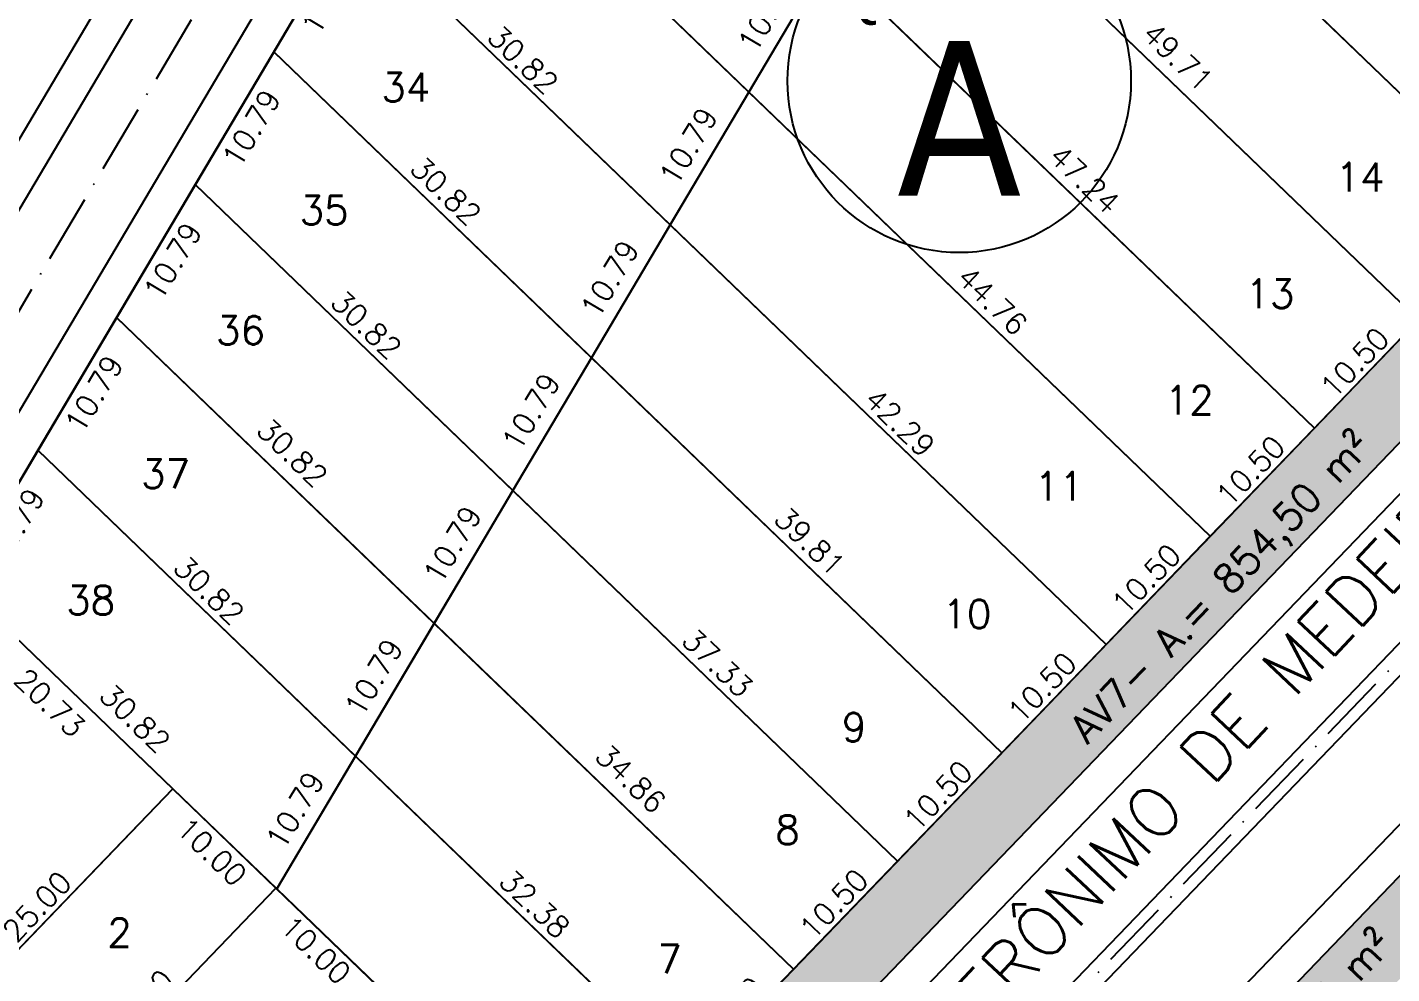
# Model space of a CAD drawing. Header units: millimetres. Extents: x 1794 to 8081, y 409 to 2272.
# Drawn here: x 5345.5 to 5440.9, y 876 to 942.2 of the extents above; entities that cross this region are included whole.
import ezdxf
from ezdxf.enums import TextEntityAlignment as Align

# ---------------------------------------------------------------- set-up
doc = ezdxf.new("R2010")
doc.units = ezdxf.units.MM
doc.linetypes.add('ACAD_ISO10W100', pattern=[18, 12, -3, 0, -3])
for name, color, linetype in [('02 - EIXO VIA', 2, 'ACAD_ISO10W100'), ('03 - CALÇADA', 1, 'Continuous'), ('BOUNDARY LOTES', 2, 'Continuous'), ('boundary quadras', 232, 'Continuous'), ('COT', 8, 'Continuous'), ('FAIXAS VERDES', 62, 'Continuous'), ('LOTES', 2, 'Continuous'), ('Poligonal', 3, 'Continuous'), ('QUADRAS', 3, 'Continuous'), ('texto - ruas', 2, 'Continuous'), ('Texto Lotes', 31, 'Continuous'), ('TEXTO-80', 3, 'Continuous'), ('TXT CB. QDAS', 41, 'Continuous')]:
    doc.layers.add(name, color=color, linetype=linetype)
doc.styles.add('arcad1', font='romans.shx')
doc.styles.add('style1', font='tahoma.ttf')
doc.dimstyles.new('REGIS', dxfattribs={"dimtxt": 1.5, "dimasz": 0.12, "dimexe": 0, "dimexo": 0, "dimgap": 0, "dimtad": 0, "dimzin": 4, "dimdsep": 46, "dimtxsty": 'arcad1', "dimblk1": 'BOLA', "dimblk2": 'BOLA', "dimsah": 1, "dimcen": 0.12, "dimse1": 1, "dimse2": 1, "dimsd1": 1, "dimsd2": 1, "dimclrd": 256, "dimclre": 8, "dimclrt": 1, "dimadec": 0, "dimazin": 0, "dimtfac": 1.2, "dimtix": 1, "dimtmove": 2, "dimatfit": 3, "dimldrblk": 'BOLA', "dimfxl": 0, "dimfxlon": 1, "dimtvp": 2, "dimtolj": 1, "dimtzin": 4, "dimarcsym": 0})
doc.dimstyles.get("Standard").update_dxf_attribs({"dimtxt": 0.18, "dimasz": 0.18, "dimexe": 0.18, "dimexo": 0.0625, "dimgap": 0.09, "dimtad": 0, "dimtih": 1, "dimtoh": 1, "dimdec": 4, "dimzin": 0, "dimdsep": 46, "dimtxsty": 'Standard', "dimcen": 0.09, "dimadec": 0, "dimazin": 0, "dimtfac": 1, "dimtdec": 4, "dimtofl": 0, "dimtmove": 0, "dimatfit": 3, "dimfxl": 1, "dimtolj": 1, "dimtzin": 0, "dimarcsym": 0})

# ---------------------------------------------------------------- blocks, each defined once
blk = doc.blocks.new('NUM_quadra')
blk.add_circle((0, 0), 0.2)
at = {"insert": (-0.1419, 0.1285), "char_height": 0.05, "width": 0.2663, "attachment_point": 1, "style": 'style1'}
blk.add_mtext('\\fArial|b0|i0|c0|p34;QUADRA', dxfattribs=at)
at = {"style": 'style1'}
blk.add_attdef('00', text='', height=0.18, dxfattribs=at).set_placement((0, -0.1335), align=Align.CENTER)
blk = doc.blocks.new('*D919')
at = {"layer": 'Defpoints', "color": 0}
for p in [(5340.743, 903.32), (5355.679, 888.943), (5352.472, 885.611)]:
    blk.add_point(p, dxfattribs=at)
at = {"layer": 'COT', "color": 1, "insert": (5347.084, 894.961), "char_height": 1.5, "attachment_point": 5, "rotation": 316.09289, "style": 'arcad1'}
blk.add_mtext('\\A1;20.73', dxfattribs=at)
blk = doc.blocks.new('BOLA')
for p, q in [((-1, 0), (1, 0)), ((0, -1), (0, 1))]:
    blk.add_line(p, q)
blk.add_circle((0, 0), 0.3)
blk = doc.blocks.new('*D920')
at = {"layer": 'Defpoints', "color": 0}
for p in [(5355.679, 888.943), (5338.341, 870.931), (5339.685, 869.638)]:
    blk.add_point(p, dxfattribs=at)
at = {"layer": 'COT', "color": 1, "insert": (5346.192, 880.725), "char_height": 1.5, "attachment_point": 5, "rotation": 46.09289, "style": 'arcad1'}
blk.add_mtext('\\A1;25.00', dxfattribs=at)
blk = doc.blocks.new('*D923')
at = {"layer": 'Defpoints', "color": 0}
for p in [(5355.679, 888.943), (5352.712, 885.861), (5362.883, 882.008)]:
    blk.add_point(p, dxfattribs=at)
at = {"layer": 'COT', "color": 1, "insert": (5358.395, 884.554), "char_height": 1.5, "attachment_point": 5, "rotation": 316.09289, "style": 'arcad1'}
blk.add_mtext('\\A1;10.00', dxfattribs=at)
blk = doc.blocks.new('*D924')
at = {"layer": 'Defpoints', "color": 0}
for p in [(5362.501, 881.611), (5369.706, 874.676), (5367.191, 872.064)]:
    blk.add_point(p, dxfattribs=at)
at = {"layer": 'COT', "color": 1, "insert": (5365.67, 877.693), "char_height": 1.5, "attachment_point": 5, "rotation": 316.09289, "style": 'arcad1'}
blk.add_mtext('\\A1;10.00', dxfattribs=at)
blk = doc.blocks.new('*D928')
at = {"layer": 'Defpoints', "color": 0}
for p in [(5362.949, 881.945), (5364.19, 880.741), (5345.546, 863.996)]:
    blk.add_point(p, dxfattribs=at)
at = {"layer": 'COT', "color": 1, "insert": (5353.335, 873.855), "char_height": 1.5, "attachment_point": 5, "rotation": 45.88335, "style": 'arcad1'}
blk.add_mtext('\\A1;25.00', dxfattribs=at)
blk = doc.blocks.new('*D940')
at = {"layer": 'Defpoints', "color": 0}
for p in [(5416.479, 1031.167), (5322.204, 882.158), (5326.647, 879.526)]:
    blk.add_point(p, dxfattribs=at)
at = {"layer": 'COT', "color": 1, "insert": (5364.539, 959.508), "char_height": 1.5, "attachment_point": 5, "rotation": 59.35778, "style": 'arcad1'}
blk.add_mtext('\\A1;176.25', dxfattribs=at)
blk = doc.blocks.new('*D211')
at = {"layer": 'Defpoints', "color": 0}
for p in [(5340.743, 903.32), (5362.949, 881.945), (5362.063, 881.024)]:
    blk.add_point(p, dxfattribs=at)
at = {"layer": 'COT', "color": 1, "insert": (5353.04, 893.872), "char_height": 1.5, "attachment_point": 5, "rotation": 316.09289, "style": 'arcad1'}
blk.add_mtext('\\A1;30.82', dxfattribs=at)
blk = doc.blocks.new('*D941')
at = {"layer": 'Defpoints', "color": 0}
for p in [(5362.949, 881.945), (5384.497, 861.203), (5382.985, 859.632)]:
    blk.add_point(p, dxfattribs=at)
at = {"layer": 'COT', "color": 1, "insert": (5374.893, 872.735), "char_height": 1.5, "attachment_point": 5, "rotation": 316.09289, "style": 'arcad1'}
blk.add_mtext('\\A1;29.91', dxfattribs=at)
blk = doc.blocks.new('*D1077')
at = {"layer": 'Defpoints', "color": 0}
for p in [(5399.061, 876.333), (5400.405, 875.039), (5391.779, 868.768)]:
    blk.add_point(p, dxfattribs=at)
at = {"layer": 'COT', "color": 1, "insert": (5394.603, 873.337), "char_height": 1.5, "attachment_point": 5, "rotation": 46.09289, "style": 'arcad1'}
blk.add_mtext('\\A1;10.50', dxfattribs=at)
blk = doc.blocks.new('*D1078')
at = {"layer": 'Defpoints', "color": 0}
for p in [(5406.342, 883.898), (5407.687, 882.604), (5399.061, 876.333)]:
    blk.add_point(p, dxfattribs=at)
at = {"layer": 'COT', "color": 1, "insert": (5401.885, 880.902), "char_height": 1.5, "attachment_point": 5, "rotation": 46.09289, "style": 'arcad1'}
blk.add_mtext('\\A1;10.50', dxfattribs=at)
blk = doc.blocks.new('*D1079')
at = {"layer": 'Defpoints', "color": 0}
for p in [(5413.624, 891.463), (5414.968, 890.169), (5406.342, 883.898)]:
    blk.add_point(p, dxfattribs=at)
at = {"layer": 'COT', "color": 1, "insert": (5409.166, 888.467), "char_height": 1.5, "attachment_point": 5, "rotation": 46.09289, "style": 'arcad1'}
blk.add_mtext('\\A1;10.50', dxfattribs=at)
blk = doc.blocks.new('*D1080')
at = {"layer": 'Defpoints', "color": 0}
for p in [(5420.906, 899.028), (5422.25, 897.734), (5413.624, 891.463)]:
    blk.add_point(p, dxfattribs=at)
at = {"layer": 'COT', "color": 1, "insert": (5416.448, 896.032), "char_height": 1.5, "attachment_point": 5, "rotation": 46.09289, "style": 'arcad1'}
blk.add_mtext('\\A1;10.50', dxfattribs=at)
blk = doc.blocks.new('*D1081')
at = {"layer": 'Defpoints', "color": 0}
for p in [(5428.187, 906.593), (5429.532, 905.298), (5420.906, 899.028)]:
    blk.add_point(p, dxfattribs=at)
at = {"layer": 'COT', "color": 1, "insert": (5423.73, 903.596), "char_height": 1.5, "attachment_point": 5, "rotation": 46.09289, "style": 'arcad1'}
blk.add_mtext('\\A1;10.50', dxfattribs=at)
blk = doc.blocks.new('*D1082')
at = {"layer": 'Defpoints', "color": 0}
for p in [(5435.469, 914.157), (5436.813, 912.863), (5428.187, 906.593)]:
    blk.add_point(p, dxfattribs=at)
at = {"layer": 'COT', "color": 1, "insert": (5431.011, 911.161), "char_height": 1.5, "attachment_point": 5, "rotation": 46.09289, "style": 'arcad1'}
blk.add_mtext('\\A1;10.50', dxfattribs=at)
blk = doc.blocks.new('*D1083')
at = {"layer": 'Defpoints', "color": 0}
for p in [(5442.751, 921.722), (5444.095, 920.428), (5435.469, 914.157)]:
    blk.add_point(p, dxfattribs=at)
at = {"layer": 'COT', "color": 1, "insert": (5438.293, 918.726), "char_height": 1.5, "attachment_point": 5, "rotation": 46.09289, "style": 'arcad1'}
blk.add_mtext('\\A1;10.50', dxfattribs=at)
blk = doc.blocks.new('*D1087')
at = {"layer": 'Defpoints', "color": 0}
for p in [(5346.241, 912.601), (5368.448, 891.226), (5367.238, 889.969)]:
    blk.add_point(p, dxfattribs=at)
at = {"layer": 'COT', "color": 1, "insert": (5358.215, 902.818), "char_height": 1.5, "attachment_point": 5, "rotation": 316.09289, "style": 'arcad1'}
blk.add_mtext('\\A1;30.82', dxfattribs=at)
blk = doc.blocks.new('*D1088')
at = {"layer": 'Defpoints', "color": 0}
for p in [(5351.739, 921.883), (5373.946, 900.508), (5373.052, 899.579)]:
    blk.add_point(p, dxfattribs=at)
at = {"layer": 'COT', "color": 1, "insert": (5364.029, 912.428), "char_height": 1.5, "attachment_point": 5, "rotation": 316.09289, "style": 'arcad1'}
blk.add_mtext('\\A1;30.82', dxfattribs=at)
blk = doc.blocks.new('*D1089')
at = {"layer": 'Defpoints', "color": 0}
for p in [(5357.238, 931.164), (5379.444, 909.789), (5378.224, 908.522)]:
    blk.add_point(p, dxfattribs=at)
at = {"layer": 'COT', "color": 1, "insert": (5369.202, 921.371), "char_height": 1.5, "attachment_point": 5, "rotation": 316.09289, "style": 'arcad1'}
blk.add_mtext('\\A1;30.82', dxfattribs=at)
blk = doc.blocks.new('*D1090')
at = {"layer": 'Defpoints', "color": 0}
for p in [(5362.736, 940.446), (5384.942, 919.071), (5383.784, 917.867)]:
    blk.add_point(p, dxfattribs=at)
at = {"layer": 'COT', "color": 1, "insert": (5374.762, 930.716), "char_height": 1.5, "attachment_point": 5, "rotation": 316.09289, "style": 'arcad1'}
blk.add_mtext('\\A1;30.82', dxfattribs=at)
blk = doc.blocks.new('*D1091')
at = {"layer": 'Defpoints', "color": 0}
for p in [(5368.234, 949.727), (5390.441, 928.352), (5389.176, 927.039)]:
    blk.add_point(p, dxfattribs=at)
at = {"layer": 'COT', "color": 1, "insert": (5380.154, 939.887), "char_height": 1.5, "attachment_point": 5, "rotation": 316.09289, "style": 'arcad1'}
blk.add_mtext('\\A1;30.82', dxfattribs=at)
blk = doc.blocks.new('*D1092')
at = {"layer": 'Defpoints', "color": 0}
for p in [(5373.733, 959.009), (5395.939, 937.633), (5394.756, 936.404)]:
    blk.add_point(p, dxfattribs=at)
at = {"layer": 'COT', "color": 1, "insert": (5385.733, 949.253), "char_height": 1.5, "attachment_point": 5, "rotation": 316.09289, "style": 'arcad1'}
blk.add_mtext('\\A1;30.82', dxfattribs=at)
blk = doc.blocks.new('*D1099')
at = {"layer": 'Defpoints', "color": 0}
for p in [(5346.241, 912.601), (5350.003, 910.373), (5340.743, 903.32)]:
    blk.add_point(p, dxfattribs=at)
at = {"layer": 'COT', "color": 1, "insert": (5344.672, 907.261), "char_height": 1.5, "attachment_point": 5, "rotation": 59.35778, "style": 'arcad1'}
blk.add_mtext('\\A1;10.79', dxfattribs=at)
blk = doc.blocks.new('*D1100')
at = {"layer": 'Defpoints', "color": 0}
for p in [(5351.739, 921.883), (5355.501, 919.654), (5346.241, 912.601)]:
    blk.add_point(p, dxfattribs=at)
at = {"layer": 'COT', "color": 1, "insert": (5350.171, 916.543), "char_height": 1.5, "attachment_point": 5, "rotation": 59.35778, "style": 'arcad1'}
blk.add_mtext('\\A1;10.79', dxfattribs=at)
blk = doc.blocks.new('*D356')
at = {"layer": 'Defpoints', "color": 0}
for p in [(5357.238, 931.164), (5360.999, 928.936), (5351.739, 921.883)]:
    blk.add_point(p, dxfattribs=at)
at = {"layer": 'COT', "color": 1, "insert": (5355.669, 925.824), "char_height": 1.5, "attachment_point": 5, "rotation": 59.35778, "style": 'arcad1'}
blk.add_mtext('\\A1;10.79', dxfattribs=at)
blk = doc.blocks.new('*D357')
at = {"layer": 'Defpoints', "color": 0}
for p in [(5362.736, 940.446), (5366.498, 938.217), (5357.238, 931.164)]:
    blk.add_point(p, dxfattribs=at)
at = {"layer": 'COT', "color": 1, "insert": (5361.167, 935.106), "char_height": 1.5, "attachment_point": 5, "rotation": 59.35778, "style": 'arcad1'}
blk.add_mtext('\\A1;10.79', dxfattribs=at)
blk = doc.blocks.new('*D358')
at = {"layer": 'Defpoints', "color": 0}
for p in [(5368.234, 949.727), (5371.996, 947.499), (5362.736, 940.446)]:
    blk.add_point(p, dxfattribs=at)
at = {"layer": 'COT', "color": 1, "insert": (5366.666, 944.387), "char_height": 1.5, "attachment_point": 5, "rotation": 59.35778, "style": 'arcad1'}
blk.add_mtext('\\A1;10.79', dxfattribs=at)
blk = doc.blocks.new('*D362')
at = {"layer": 'Defpoints', "color": 0}
for p in [(5368.448, 891.226), (5369.554, 890.57), (5362.949, 881.945)]:
    blk.add_point(p, dxfattribs=at)
at = {"layer": 'COT', "color": 1, "insert": (5364.224, 887.459), "char_height": 1.5, "attachment_point": 5, "rotation": 59.35778, "style": 'arcad1'}
blk.add_mtext('\\A1;10.79', dxfattribs=at)
blk = doc.blocks.new('*D363')
at = {"layer": 'Defpoints', "color": 0}
for p in [(5373.946, 900.508), (5375.053, 899.852), (5368.448, 891.226)]:
    blk.add_point(p, dxfattribs=at)
at = {"layer": 'COT', "color": 1, "insert": (5369.722, 896.74), "char_height": 1.5, "attachment_point": 5, "rotation": 59.35778, "style": 'arcad1'}
blk.add_mtext('\\A1;10.79', dxfattribs=at)
blk = doc.blocks.new('*D364')
at = {"layer": 'Defpoints', "color": 0}
for p in [(5379.444, 909.789), (5380.551, 909.133), (5373.946, 900.508)]:
    blk.add_point(p, dxfattribs=at)
at = {"layer": 'COT', "color": 1, "insert": (5375.221, 906.022), "char_height": 1.5, "attachment_point": 5, "rotation": 59.35778, "style": 'arcad1'}
blk.add_mtext('\\A1;10.79', dxfattribs=at)
blk = doc.blocks.new('*D365')
at = {"layer": 'Defpoints', "color": 0}
for p in [(5384.942, 919.071), (5386.049, 918.415), (5379.444, 909.789)]:
    blk.add_point(p, dxfattribs=at)
at = {"layer": 'COT', "color": 1, "insert": (5380.719, 915.303), "char_height": 1.5, "attachment_point": 5, "rotation": 59.35778, "style": 'arcad1'}
blk.add_mtext('\\A1;10.79', dxfattribs=at)
blk = doc.blocks.new('*D366')
at = {"layer": 'Defpoints', "color": 0}
for p in [(5390.441, 928.352), (5391.547, 927.696), (5384.942, 919.071)]:
    blk.add_point(p, dxfattribs=at)
at = {"layer": 'COT', "color": 1, "insert": (5386.217, 924.585), "char_height": 1.5, "attachment_point": 5, "rotation": 59.35778, "style": 'arcad1'}
blk.add_mtext('\\A1;10.79', dxfattribs=at)
blk = doc.blocks.new('*D367')
at = {"layer": 'Defpoints', "color": 0}
for p in [(5395.939, 937.633), (5397.046, 936.978), (5390.441, 928.352)]:
    blk.add_point(p, dxfattribs=at)
at = {"layer": 'COT', "color": 1, "insert": (5391.715, 933.866), "char_height": 1.5, "attachment_point": 5, "rotation": 59.35778, "style": 'arcad1'}
blk.add_mtext('\\A1;10.79', dxfattribs=at)
blk = doc.blocks.new('*D368')
at = {"layer": 'Defpoints', "color": 0}
for p in [(5401.437, 946.915), (5402.544, 946.259), (5395.939, 937.633)]:
    blk.add_point(p, dxfattribs=at)
at = {"layer": 'COT', "color": 1, "insert": (5397.214, 943.148), "char_height": 1.5, "attachment_point": 5, "rotation": 59.35778, "style": 'arcad1'}
blk.add_mtext('\\A1;10.79', dxfattribs=at)
blk = doc.blocks.new('*D1107')
at = {"layer": 'Defpoints', "color": 0}
for p in [(5368.448, 891.226), (5391.779, 868.768), (5390.569, 867.511)]:
    blk.add_point(p, dxfattribs=at)
at = {"layer": 'COT', "color": 1, "insert": (5380.984, 880.902), "char_height": 1.5, "attachment_point": 5, "rotation": 316.09289, "style": 'arcad1'}
blk.add_mtext('\\A1;32.38', dxfattribs=at)
blk = doc.blocks.new('*D1108')
at = {"layer": 'Defpoints', "color": 0}
for p in [(5373.946, 900.508), (5399.061, 876.333), (5398.167, 875.405)]:
    blk.add_point(p, dxfattribs=at)
at = {"layer": 'COT', "color": 1, "insert": (5387.69, 889.653), "char_height": 1.5, "attachment_point": 5, "rotation": 316.09289, "style": 'arcad1'}
blk.add_mtext('\\A1;34.86', dxfattribs=at)
blk = doc.blocks.new('*D1109')
at = {"layer": 'Defpoints', "color": 0}
for p in [(5379.444, 909.789), (5406.342, 883.898), (5405.122, 882.631)]:
    blk.add_point(p, dxfattribs=at)
at = {"layer": 'COT', "color": 1, "insert": (5393.754, 897.738), "char_height": 1.5, "attachment_point": 5, "rotation": 316.09289, "style": 'arcad1'}
blk.add_mtext('\\A1;37.33', dxfattribs=at)
blk = doc.blocks.new('*D1110')
at = {"layer": 'Defpoints', "color": 0}
for p in [(5384.942, 919.071), (5413.624, 891.463), (5412.466, 890.26)]:
    blk.add_point(p, dxfattribs=at)
at = {"layer": 'COT', "color": 1, "insert": (5400.206, 906.225), "char_height": 1.5, "attachment_point": 5, "rotation": 316.09289, "style": 'arcad1'}
blk.add_mtext('\\A1;39.81', dxfattribs=at)
blk = doc.blocks.new('*D1111')
at = {"layer": 'Defpoints', "color": 0}
for p in [(5390.441, 928.352), (5420.906, 899.028), (5419.641, 897.714)]:
    blk.add_point(p, dxfattribs=at)
at = {"layer": 'COT', "color": 1, "insert": (5406.489, 914.538), "char_height": 1.5, "attachment_point": 5, "rotation": 316.09289, "style": 'arcad1'}
blk.add_mtext('\\A1;42.29', dxfattribs=at)
blk = doc.blocks.new('*D1112')
at = {"layer": 'Defpoints', "color": 0}
for p in [(5395.939, 937.633), (5428.187, 906.593), (5427.004, 905.363)]:
    blk.add_point(p, dxfattribs=at)
at = {"layer": 'COT', "color": 1, "insert": (5412.96, 923.045), "char_height": 1.5, "attachment_point": 5, "rotation": 316.09289, "style": 'arcad1'}
blk.add_mtext('\\A1;44.76', dxfattribs=at)
blk = doc.blocks.new('*D1113')
at = {"layer": 'Defpoints', "color": 0}
for p in [(5401.437, 946.915), (5435.469, 914.157), (5434.34, 912.984)]:
    blk.add_point(p, dxfattribs=at)
at = {"layer": 'COT', "color": 1, "insert": (5419.404, 931.525), "char_height": 1.5, "attachment_point": 5, "rotation": 316.09289, "style": 'arcad1'}
blk.add_mtext('\\A1;47.24', dxfattribs=at)
blk = doc.blocks.new('*D1114')
at = {"layer": 'Defpoints', "color": 0}
for p in [(5406.936, 956.196), (5442.751, 921.722), (5441.75, 920.683)]:
    blk.add_point(p, dxfattribs=at)
at = {"layer": 'COT', "color": 1, "insert": (5425.923, 940.082), "char_height": 1.5, "attachment_point": 5, "rotation": 316.09289, "style": 'arcad1'}
blk.add_mtext('\\A1;49.71', dxfattribs=at)
blk = doc.blocks.new('*D1115')
at = {"layer": 'Defpoints', "color": 0}
for p in [(5412.434, 965.478), (5450.032, 929.287), (5449.093, 928.311)]:
    blk.add_point(p, dxfattribs=at)
at = {"layer": 'COT', "color": 1, "insert": (5432.374, 948.568), "char_height": 1.5, "attachment_point": 5, "rotation": 316.09289, "style": 'arcad1'}
blk.add_mtext('\\A1;52.19', dxfattribs=at)
blk = doc.blocks.new('*D1116')
at = {"layer": 'Defpoints', "color": 0}
for p in [(5417.932, 974.759), (5457.314, 936.852), (5456.178, 935.672)]:
    blk.add_point(p, dxfattribs=at)
at = {"layer": 'COT', "color": 1, "insert": (5438.567, 956.787), "char_height": 1.5, "attachment_point": 5, "rotation": 316.09289, "style": 'arcad1'}
blk.add_mtext('\\A1;54.66', dxfattribs=at)

msp = doc.modelspace()

# ---------------------------------------------------------------- hatches: boundary and pattern name
at = {"layer": 'FAIXAS VERDES'}
h = msp.add_hatch(dxfattribs=at)
h.set_pattern_fill('AR-SAND', color=256, scale=0.1, style=0)
h.set_pattern_definition([(37.5, (5326.125, 785.073), (-0.16, 4.89413), [0, -3.8608, 0, -4.318, 0, -4.1275]), (7.5, (5326.125, 785.073), (4.49523, 7.16825), [0, -2.0828, 0, -3.4798, 0, -1.3335]), (327.5, (5323.001, 785.073), (7.909924, 0.01437), [0, -1.27, 0, -4.572, 0, -5.969]), (317.5, (5323.001, 785.073), (7.63556, 2.2293), [0, -0.635, 0, -2.9972, 0, -3.429])])
edge = h.paths.add_edge_path()
edge.add_line((5327.652, 881.221), (5326.647, 879.526))
edge.add_arc((5330.089, 877.487), 4, 149.35778, 226.09289)
edge.add_line((5327.315, 874.605), (5364.413, 838.896))
edge.add_arc((5367.187, 841.778), 4, 226.09289, 316.09289)
edge.add_line((5370.069, 839.004), (5370.762, 839.724))
edge.add_line((5370.762, 839.724), (5327.652, 881.221))
edge = h.paths.add_edge_path()
edge.add_line((5385.892, 825.161), (5385.199, 824.44))
edge.add_arc((5388.081, 821.666), 4, 136.09289, 226.09289)
edge.add_line((5385.307, 818.785), (5419.168, 786.19))
edge.add_arc((5421.942, 789.072), 4, 226.09289, 316.09289)
edge.add_line((5424.824, 786.298), (5425.518, 787.019))
edge.add_line((5425.518, 787.019), (5385.892, 825.161))
edge = h.paths.add_edge_path()
edge.add_arc((5579.884, 843.297), 122.187, 128.83984, 136.09289, ccw=False)
edge.add_line((5503.255, 938.469), (5503.113, 938.72))
edge.add_arc((5499.629, 936.754), 4, 29.44373, 130.65368)
edge.add_arc((5579.884, 843.297), 127.187, 130.65368, 136.09289)
edge.add_line((5488.25, 931.5), (5385.892, 825.161))
edge.add_line((5385.892, 825.161), (5389.494, 821.693))
edge.add_line((5389.494, 821.693), (5491.852, 928.032))
edge = h.paths.add_edge_path()
edge.add_arc((5579.884, 843.297), 148.187, 128.49742, 136.09289, ccw=False)
edge.add_arc((5485.15, 962.404), 4, 308.49742, 389.44373)
edge.add_line((5488.634, 964.37), (5487.851, 965.756))
edge.add_arc((5579.884, 843.297), 153.187, 126.92608, 136.09289)
edge.add_line((5469.518, 949.531), (5367.16, 843.192))
edge.add_line((5367.16, 843.192), (5370.762, 839.724))
edge.add_line((5370.762, 839.724), (5473.12, 946.063))

# ---------------------------------------------------------------- linework, layer by layer
at = {"layer": '02 - EIXO VIA', "ltscale": 0.4}
for p, q in [((5317.324, 875.755), (5434.247, 1073.129)), ((5370.63, 824.445), (5480.685, 938.782))]:
    msp.add_line(p, q, dxfattribs=at)
at = {"layer": '03 - CALÇADA'}
for p, q in [((5430.811, 1074.393), (5315.195, 879.225)), ((5324.295, 880.459), (5375.59, 967.048)), ((5371.523, 836.91), (5474.981, 944.392)), ((5377.751, 832.997), (5480.109, 939.336)), ((5378.904, 831.888), (5481.261, 938.227)), ((5383.051, 825.814), (5489.355, 936.252))]:
    msp.add_line(p, q, dxfattribs=at)
at = {"layer": 'BOUNDARY LOTES'}
for points in [[(5417.932, 974.759), (5412.434, 965.478), (5450.032, 929.287), (5457.314, 936.852)], [(5379.231, 968.29), (5373.733, 959.009), (5395.939, 937.633), (5401.437, 946.915)], [(5412.434, 965.478), (5406.936, 956.196), (5442.751, 921.722), (5450.032, 929.287)], [(5395.939, 937.633), (5373.733, 959.009), (5368.234, 949.727), (5390.441, 928.352)], [(5406.936, 956.196), (5401.437, 946.915), (5435.469, 914.157), (5442.751, 921.722)], [(5368.234, 949.727), (5362.736, 940.446), (5384.942, 919.071), (5390.441, 928.352)], [(5401.437, 946.915), (5395.939, 937.633), (5428.187, 906.593), (5435.469, 914.157)], [(5362.736, 940.446), (5357.238, 931.164), (5379.444, 909.789), (5384.942, 919.071)], [(5395.939, 937.633), (5390.441, 928.352), (5420.906, 899.028), (5428.187, 906.593)], [(5357.238, 931.164), (5351.739, 921.883), (5373.946, 900.508), (5379.444, 909.789)], [(5390.441, 928.352), (5384.942, 919.071), (5413.624, 891.463), (5420.906, 899.028)], [(5351.739, 921.883), (5346.241, 912.601), (5368.448, 891.226), (5373.946, 900.508)], [(5384.942, 919.071), (5379.444, 909.789), (5406.342, 883.898), (5413.624, 891.463)], [(5346.241, 912.601), (5340.743, 903.32), (5355.679, 888.943), (5362.949, 881.945), (5368.448, 891.226)], [(5379.444, 909.789), (5373.946, 900.508), (5399.061, 876.333), (5406.342, 883.898)], [(5355.679, 888.943), (5340.743, 903.32), (5327.652, 881.221), (5338.341, 870.931)], [(5373.946, 900.508), (5368.448, 891.226), (5391.779, 868.768), (5399.061, 876.333)], [(5368.448, 891.226), (5362.949, 881.945), (5384.497, 861.203), (5391.779, 868.768)]]:
    msp.add_lwpolyline(points, close=True, dxfattribs=at)
at = {"layer": 'boundary quadras'}
msp.add_lwpolyline([(5465.133, 944.975), (5469.518, 949.531, -0.040019), (5487.851, 965.756), (5437.519, 1054.922, 0.57685), (5430.594, 1054.995), (5390.227, 986.853), (5340.743, 903.32), (5327.992, 880.893), (5367.16, 843.192), (5435.469, 914.157), (5457.314, 936.852)], format="xyb", close=True, dxfattribs=at)
at = {"layer": 'FAIXAS VERDES', "ltscale": 0.6}
msp.add_line((5385.892, 825.161), (5488.25, 931.5), dxfattribs=at)
at = {"layer": 'LOTES'}
for p, q in [((5362.949, 881.945), (5433.493, 1001.027)), ((5450.032, 929.287), (5390.227, 986.853)), ((5442.751, 921.722), (5384.729, 977.571)), ((5435.469, 914.157), (5379.231, 968.29)), ((5428.187, 906.593), (5373.733, 959.009)), ((5420.906, 899.028), (5368.234, 949.727)), ((5413.624, 891.463), (5362.736, 940.446)), ((5406.342, 883.898), (5357.238, 931.164)), ((5399.061, 876.333), (5351.739, 921.883)), ((5391.779, 868.768), (5346.241, 912.601)), ((5384.497, 861.203), (5340.743, 903.32)), ((5338.341, 870.931), (5355.679, 888.943)), ((5345.546, 863.996), (5362.883, 882.008))]:
    msp.add_line(p, q, dxfattribs=at)
at = {"layer": 'Poligonal'}
for p in [(5429.858, 1077.69), (5388.634, 1008.1)]:
    msp.add_line(p, (5260.17, 791.244), dxfattribs=at)
at = {"layer": 'QUADRAS', "ltscale": 0.6}
for p, q in [((5326.647, 879.526), (5430.594, 1054.995)), ((5367.16, 843.192), (5469.518, 949.531)), ((5370.069, 839.004), (5473.12, 946.063)), ((5370.762, 839.724), (5473.18, 946.126)), ((5385.199, 824.44), (5496.463, 940.032))]:
    msp.add_line(p, q, dxfattribs=at)

# ---------------------------------------------------------------- block references
at = {"layer": 'TEXTO-80', "xscale": 60, "yscale": 60, "zscale": 60}
msp.add_blockref('NUM_quadra', (5410.648, 938.411), dxfattribs=at).add_auto_attribs({'00': 'A'})

# ---------------------------------------------------------------- texts
at = {"layer": 'texto - ruas', "insert": (5401.918, 866.083), "char_height": 3.5, "width": 204.75391, "attachment_point": 1, "rotation": 46.83076}
msp.add_mtext('{\\Fromans|c0;AV. JERÔNIMO DE MEDEIROS PRADO}', dxfattribs=at)
at = {"layer": 'Texto Lotes', "style": 'arcad1'}
for s, p in [('34', (5371.969, 937.967)), ('14', (5438.667, 931.69)), ('35', (5366.251, 929.38)), ('13', (5432.361, 923.541)), ('36', (5360.41, 920.982)), ('12', (5426.726, 916.1)), ('37', (5355.171, 910.961)), ('11', (5417.626, 910.087)), ('38', (5349.935, 902.121)), ('10', (5411.181, 901.16)), ('9', (5403.301, 893.248)), ('8', (5398.644, 886.086)), ('2', (5351.956, 878.894)), ('7', (5390.409, 877.052))]:
    msp.add_text(s, height=2, dxfattribs=at).set_placement(p, align=Align.MIDDLE_CENTER)
at = {"layer": 'TXT CB. QDAS', "style": 'arcad1'}
for s, p in [('AV7- A.= 854,50 m²', (5428.9, 903.067)), ('AV10-A= 813,78 m²', (5430.551, 868.438))]:
    msp.add_text(s, height=2, rotation=46.09289, dxfattribs=at).set_placement(p, align=Align.MIDDLE_CENTER)

# ---------------------------------------------------------------- dimensions: what is measured, and where the dimension line sits
at = {"layer": 'COT'}
for p1, p2, distance, picture, middle in [((5416.479, 1031.167), (5326.647, 879.526), -5.165, '*D940', (5364.539, 959.508)), ((5340.743, 903.32), (5355.679, 888.943), -4.624, '*D919', (5347.084, 894.961)), ((5340.743, 903.32), (5362.949, 881.945), -1.278, '*D211', (5353.04, 893.872)), ((5355.679, 888.943), (5338.341, 870.931), 1.864, '*D920', (5346.192, 880.725)), ((5362.883, 882.008), (5355.679, 888.943), 4.278, '*D923', (5358.395, 884.554)), ((5345.546, 863.996), (5362.949, 881.945), -1.729, '*D928', (5353.335, 873.855)), ((5362.501, 881.611), (5369.706, 874.676), -3.626, '*D924', (5365.67, 877.693))]:
    dim = msp.add_aligned_dim(p1=p1, p2=p2, distance=distance, dimstyle='Standard', override={"dimtxt": 1.5, "dimasz": 0.12, "dimexe": 0, "dimexo": 0, "dimgap": 0, "dimtih": 0, "dimtoh": 0, "dimdec": 2, "dimzin": 4, "dimtxsty": 'arcad1', "dimblk1": 'BOLA', "dimblk2": 'BOLA', "dimsah": 1, "dimcen": 0.12, "dimse1": 1, "dimse2": 1, "dimsd1": 1, "dimsd2": 1, "dimclrd": 256, "dimclre": 8, "dimclrt": 1, "dimtfac": 1.2, "dimtdec": 2, "dimtix": 1, "dimtofl": 1, "dimtmove": 2, "dimldrblk": 'BOLA', "dimfxl": 0, "dimfxlon": 1, "dimtvp": 2, "dimtzin": 4}, dxfattribs=at)
    dim.commit()
    dim.dimension.update_dxf_attribs({"geometry": picture, "text_midpoint": middle})
for base, p1, p2, angle, picture, middle in [((5456.178, 935.672), (5417.932, 974.759), (5457.314, 936.852), 136.09289, '*D1116', (5438.567, 956.787)), ((5449.093, 928.311), (5412.434, 965.478), (5450.032, 929.287), 136.09289, '*D1115', (5432.374, 948.568)), ((5441.75, 920.683), (5406.936, 956.196), (5442.751, 921.722), 136.09289, '*D1114', (5425.923, 940.082)), ((5371.996, 947.499), (5362.736, 940.446), (5368.234, 949.727), 239.35778, '*D358', (5366.666, 944.387)), ((5402.544, 946.259), (5395.939, 937.633), (5401.437, 946.915), 239.35778, '*D368', (5397.214, 943.148)), ((5434.34, 912.984), (5401.437, 946.915), (5435.469, 914.157), 136.09289, '*D1113', (5419.404, 931.525)), ((5366.498, 938.217), (5357.238, 931.164), (5362.736, 940.446), 239.35778, '*D357', (5361.167, 935.106)), ((5397.046, 936.978), (5390.441, 928.352), (5395.939, 937.633), 239.35778, '*D367', (5391.715, 933.866)), ((5427.004, 905.363), (5395.939, 937.633), (5428.187, 906.593), 136.09289, '*D1112', (5412.96, 923.045)), ((5360.999, 928.936), (5351.739, 921.883), (5357.238, 931.164), 239.35778, '*D356', (5355.669, 925.824)), ((5391.547, 927.696), (5384.942, 919.071), (5390.441, 928.352), 239.35778, '*D366', (5386.217, 924.585)), ((5419.6413, 897.7142), (5390.4407, 928.352), (5420.9056, 899.0277), 136.09289, '*D1111', (5406.4893, 914.5377)), ((5355.501, 919.654), (5346.241, 912.601), (5351.739, 921.883), 239.35778, '*D1100', (5350.171, 916.543)), ((5444.095, 920.428), (5435.469, 914.157), (5442.751, 921.722), 46.09289, '*D1083', (5438.293, 918.726)), ((5386.049, 918.415), (5379.444, 909.789), (5384.942, 919.071), 239.35778, '*D365', (5380.719, 915.303)), ((5412.466, 890.26), (5384.942, 919.071), (5413.624, 891.463), 136.09289, '*D1110', (5400.206, 906.225)), ((5436.813, 912.863), (5428.187, 906.593), (5435.469, 914.157), 46.09289, '*D1082', (5431.011, 911.161)), ((5380.551, 909.133), (5373.946, 900.508), (5379.444, 909.789), 239.35778, '*D364', (5375.221, 906.022)), ((5405.122, 882.631), (5379.444, 909.789), (5406.342, 883.898), 136.09289, '*D1109', (5393.754, 897.738)), ((5429.532, 905.298), (5420.906, 899.028), (5428.187, 906.593), 46.09289, '*D1081', (5423.73, 903.596)), ((5375.053, 899.852), (5368.448, 891.226), (5373.946, 900.508), 239.35778, '*D363', (5369.722, 896.74)), ((5398.167, 875.405), (5373.946, 900.508), (5399.061, 876.333), 136.09289, '*D1108', (5387.69, 889.653)), ((5422.25, 897.734), (5413.624, 891.463), (5420.906, 899.028), 46.09289, '*D1080', (5416.448, 896.032)), ((5390.569, 867.511), (5368.448, 891.226), (5391.779, 868.768), 136.09289, '*D1107', (5380.984, 880.902)), ((5414.968, 890.169), (5406.342, 883.898), (5413.624, 891.463), 46.09289, '*D1079', (5409.166, 888.467)), ((5407.687, 882.604), (5399.061, 876.333), (5406.342, 883.898), 46.09289, '*D1078', (5401.885, 880.902)), ((5400.405, 875.039), (5391.779, 868.768), (5399.061, 876.333), 46.09289, '*D1077', (5394.603, 873.337))]:
    dim = msp.add_linear_dim(base=base, p1=p1, p2=p2, angle=angle, dimstyle='REGIS', dxfattribs=at)
    dim.commit()
    dim.dimension.update_dxf_attribs({"geometry": picture, "text_midpoint": middle})
for p1, p2, distance, picture, middle in [((5373.733, 959.009), (5395.939, 937.633), -1.706, '*D1092', (5385.733, 949.253)), ((5368.234, 949.727), (5390.441, 928.352), -1.823, '*D1091', (5380.154, 939.887)), ((5362.736, 940.446), (5384.942, 919.071), -1.67, '*D1090', (5374.762, 930.716)), ((5357.238, 931.164), (5379.444, 909.789), -1.759, '*D1089', (5369.202, 921.371)), ((5351.739, 921.883), (5373.946, 900.508), -1.289, '*D1088', (5364.029, 912.428)), ((5340.743, 903.32), (5346.241, 912.601), -4.372, '*D1099', (5344.672, 907.261)), ((5346.241, 912.601), (5368.448, 891.226), -1.745, '*D1087', (5358.215, 902.818)), ((5362.949, 881.945), (5368.448, 891.226), -1.286, '*D362', (5364.224, 887.459))]:
    dim = msp.add_aligned_dim(p1=p1, p2=p2, distance=distance, dimstyle='REGIS', dxfattribs=at)
    dim.commit()
    dim.dimension.update_dxf_attribs({"geometry": picture, "text_midpoint": middle})
dim = msp.add_linear_dim(base=(5382.985, 859.632), p1=(5362.949, 881.945), p2=(5384.497, 861.203), angle=316.09289, dimstyle='Standard', override={"dimtxt": 1.5, "dimasz": 0.12, "dimexe": 0, "dimexo": 0, "dimgap": 0, "dimtih": 0, "dimtoh": 0, "dimdec": 2, "dimzin": 4, "dimtxsty": 'arcad1', "dimblk1": 'BOLA', "dimblk2": 'BOLA', "dimsah": 1, "dimcen": 0.12, "dimse1": 1, "dimse2": 1, "dimsd1": 1, "dimsd2": 1, "dimclrd": 256, "dimclre": 8, "dimclrt": 1, "dimtfac": 1.2, "dimtdec": 2, "dimtix": 1, "dimtofl": 1, "dimtmove": 2, "dimldrblk": 'BOLA', "dimfxl": 0, "dimfxlon": 1, "dimtvp": 2, "dimtzin": 4}, dxfattribs=at)
dim.commit()
dim.dimension.update_dxf_attribs({"geometry": '*D941', "text_midpoint": (5374.893, 872.735), "dimtype": 161})

doc.saveas('drawing.dxf')
